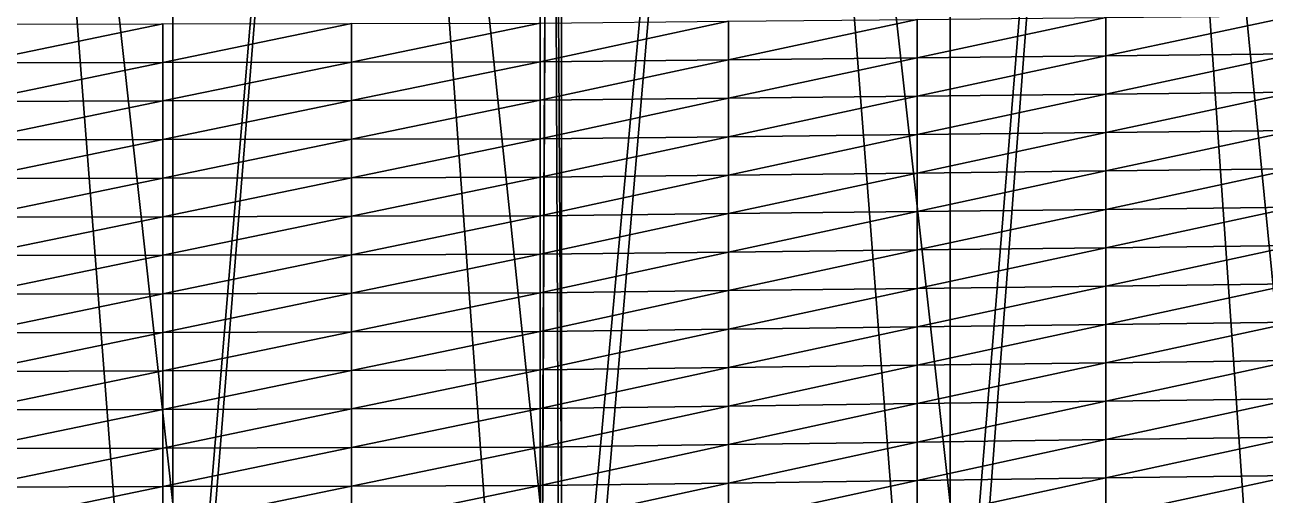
# Model space of a CAD drawing. Header units: metres. Extents: x -3 to 177, y -14 to 14.
# Drawn here: x 126.06 to 133.13, y -9.95 to -7.27 of the extents above; entities that cross this region are included whole.
import ezdxf

# ---------------------------------------------------------------- set-up
doc = ezdxf.new("R2010")
doc.units = ezdxf.units.M
for name, color, linetype, true_color in [('DB_2', 7, 'Continuous', 0x99866a), ('HOLD_2', 7, 'Continuous', 0x6fbad1), ('HULL', 7, 'Continuous', 0x528ba5)]:
    doc.layers.add(name, color=color, linetype=linetype, true_color=true_color)

msp = doc.modelspace()

# ---------------------------------------------------------------- linework, layer by layer
at = {"layer": 'DB_2'}
for points in [[(124.7, 14.3532, 1.75), (124.7, -14.3532, 1.75), (126.9074, -14.3481, 1.75)], [(124.7, 14.3532, 1.75), (126.9074, -14.3481, 1.75), (126.9074, 14.3481, 1.75)], [(126.9074, 14.3481, 1.75), (126.9074, -14.3481, 1.75), (129, -14.343, 1.75)], [(126.9074, 14.3481, 1.75), (129, -14.343, 1.75), (129, 14.343, 1.75)], [(129, 14.343, 1.75), (129, -14.343, 1.75), (129.1222, -14.3397, 1.75)], [(129, 14.343, 1.75), (129.1222, -14.3397, 1.75), (129.1222, 14.3397, 1.75)], [(129.1222, 14.3397, 1.75), (129.1222, -14.3397, 1.75), (131.3369, -14.2797, 1.75)], [(129.1222, 14.3397, 1.75), (131.3369, -14.2797, 1.75), (131.3369, 14.2797, 1.75)], [(131.3369, 14.2797, 1.75), (131.3369, -14.2797, 1.75), (133.3, -14.2248, 1.75)], [(131.3369, 14.2797, 1.75), (133.3, -14.2248, 1.75), (133.3, 14.2248, 1.75)], [(124.7, -12.5475), (124.7, 12.5475), (126.9074, 12.5399)], [(124.7, -12.5475), (126.9074, 12.5399), (126.9074, -12.5399)], [(126.9074, -12.5399), (126.9074, 12.5399), (129, 12.5328)], [(126.9074, -12.5399), (129, 12.5328), (129, -12.5328)], [(129, -12.5328), (129, 12.5328), (129.1222, 12.091)], [(129, -12.5328), (129.1222, 12.091), (129.1222, -12.091)], [(129.1222, -12.091), (129.1222, 12.091), (131.3369, 12.0545)], [(129.1222, -12.091), (131.3369, 12.0545), (131.3369, -12.0545)], [(131.3369, -12.0545), (131.3369, 12.0545), (133.3, 12.0221)], [(131.3369, -12.0545), (133.3, 12.0221), (133.3, -12.0221)]]:
    msp.add_3dface(points, dxfattribs=at)
at = {"layer": 'HOLD_2'}
for points in [[(124.7, -13.0492, 1.75), (124.7, 13.0492, 1.75), (126.9074, 13.0441, 1.75)], [(124.7, -13.0492, 1.75), (126.9074, 13.0441, 1.75), (126.9074, -13.0441, 1.75)], [(126.9074, -13.0441, 1.75), (126.9074, 13.0441, 1.75), (129, 13.039, 1.75)], [(126.9074, -13.0441, 1.75), (129, 13.039, 1.75), (129, -13.039, 1.75)], [(129, -13.039, 1.75), (129, 13.039, 1.75), (129.1222, 13.0357, 1.75)], [(129, -13.039, 1.75), (129.1222, 13.0357, 1.75), (129.1222, -13.0357, 1.75)], [(129.1222, -13.0357, 1.75), (129.1222, 13.0357, 1.75), (131.3369, 12.9757, 1.75)], [(129.1222, -13.0357, 1.75), (131.3369, 12.9757, 1.75), (131.3369, -12.9757, 1.75)], [(131.3369, -12.9757, 1.75), (131.3369, 12.9757, 1.75), (133.3, 12.9207, 1.75)], [(131.3369, -12.9757, 1.75), (133.3, 12.9207, 1.75), (133.3, -12.9207, 1.75)], [(124.7, 9.996, 14.6), (124.7, -9.996, 14.6), (126.9074, -9.996, 14.6)], [(124.7, 9.996, 14.6), (126.9074, -9.996, 14.6), (126.9074, 9.996, 14.6)], [(126.9074, 9.996, 14.6), (126.9074, -9.996, 14.6), (129, -9.996, 14.6)], [(126.9074, 9.996, 14.6), (129, -9.996, 14.6), (129, 9.996, 14.6)], [(129, 9.996, 14.6), (129, -9.996, 14.6), (129.1222, -9.996, 14.6)], [(129, 9.996, 14.6), (129.1222, -9.996, 14.6), (129.1222, 9.996, 14.6)], [(129.1222, 9.996, 14.6), (129.1222, -9.996, 14.6), (131.3369, -9.996, 14.6)], [(129.1222, 9.996, 14.6), (131.3369, -9.996, 14.6), (131.3369, 9.996, 14.6)], [(131.3369, 9.996, 14.6), (131.3369, -9.996, 14.6), (133.3, -9.996, 14.6)], [(131.3369, 9.996, 14.6), (133.3, -9.996, 14.6), (133.3, 9.996, 14.6)]]:
    msp.add_3dface(points, dxfattribs=at)
at = {"layer": 'HULL'}
for points in [[(125.775, -7.4823), (125.775, -7.2622), (126.85, -7.2601)], [(125.775, -7.4823), (126.85, -7.2601), (126.85, -7.4801)], [(126.85, -7.4801), (126.85, -7.2601), (127.925, -7.2579)], [(126.85, -7.4801), (127.925, -7.2579), (127.925, -7.4779)], [(127.925, -7.4779), (127.925, -7.2579), (129, -7.2558)], [(127.925, -7.4779), (129, -7.2558), (129, -7.4757)], [(129, -7.4757), (129, -7.2558), (130.075, -7.2452)], [(129, -7.4757), (130.075, -7.2452), (130.075, -7.4647)], [(130.075, -7.4647), (130.075, -7.2452), (131.15, -7.2345)], [(130.075, -7.4647), (131.15, -7.2345), (131.15, -7.4538)], [(131.15, -7.4538), (131.15, -7.2345), (132.225, -7.2239)], [(131.15, -7.4538), (132.225, -7.2239), (132.225, -7.4428)], [(132.225, -7.4428), (132.225, -7.2239), (133.3, -7.2133)], [(132.225, -7.4428), (133.3, -7.2133), (133.3, -7.4318)], [(125.775, -7.7023), (125.775, -7.4823), (126.85, -7.4801)], [(125.775, -7.7023), (126.85, -7.4801), (126.85, -7.7001)], [(126.85, -7.7001), (126.85, -7.4801), (127.925, -7.4779)], [(126.85, -7.7001), (127.925, -7.4779), (127.925, -7.6978)], [(127.925, -7.6978), (127.925, -7.4779), (129, -7.4757)], [(127.925, -7.6978), (129, -7.4757), (129, -7.6956)], [(129, -7.6956), (129, -7.4757), (130.075, -7.4647)], [(129, -7.6956), (130.075, -7.4647), (130.075, -7.6843)], [(130.075, -7.6843), (130.075, -7.4647), (131.15, -7.4538)], [(130.075, -7.6843), (131.15, -7.4538), (131.15, -7.673)], [(131.15, -7.673), (131.15, -7.4538), (132.225, -7.4428)], [(131.15, -7.673), (132.225, -7.4428), (132.225, -7.6617)], [(132.225, -7.6617), (132.225, -7.4428), (133.3, -7.4318)], [(132.225, -7.6617), (133.3, -7.4318), (133.3, -7.6504)], [(125.775, -7.9224), (125.775, -7.7023), (126.85, -7.7001)], [(125.775, -7.9224), (126.85, -7.7001), (126.85, -7.9201)], [(126.85, -7.9201), (126.85, -7.7001), (127.925, -7.6978)], [(126.85, -7.9201), (127.925, -7.6978), (127.925, -7.9177)], [(127.925, -7.9177), (127.925, -7.6978), (129, -7.6956)], [(127.925, -7.9177), (129, -7.6956), (129, -7.9154)], [(129, -7.9154), (129, -7.6956), (130.075, -7.6843)], [(129, -7.9154), (130.075, -7.6843), (130.075, -7.9038)], [(130.075, -7.9038), (130.075, -7.6843), (131.15, -7.673)], [(130.075, -7.9038), (131.15, -7.673), (131.15, -7.8922)], [(131.15, -7.8922), (131.15, -7.673), (132.225, -7.6617)], [(131.15, -7.8922), (132.225, -7.6617), (132.225, -7.8806)], [(132.225, -7.8806), (132.225, -7.6617), (133.3, -7.6504)], [(132.225, -7.8806), (133.3, -7.6504), (133.3, -7.869)], [(126.85, -8.1401), (126.85, -7.9201), (127.925, -7.9177)], [(126.85, -8.1401), (127.925, -7.9177), (127.925, -8.1377)], [(127.925, -8.1377), (127.925, -7.9177), (129, -7.9154)], [(127.925, -8.1377), (129, -7.9154), (129, -8.1353)], [(129, -8.1353), (129, -7.9154), (130.075, -7.9038)], [(129, -8.1353), (130.075, -7.9038), (130.075, -8.1234)], [(130.075, -8.1234), (130.075, -7.9038), (131.15, -7.8922)], [(130.075, -8.1234), (131.15, -7.8922), (131.15, -8.1114)], [(131.15, -8.1114), (131.15, -7.8922), (132.225, -7.8806)], [(131.15, -8.1114), (132.225, -7.8806), (132.225, -8.0995)], [(132.225, -8.0995), (132.225, -7.8806), (133.3, -7.869)], [(132.225, -8.0995), (133.3, -7.869), (133.3, -8.0876)], [(125.775, -8.1425), (125.775, -7.9224), (126.85, -7.9201)], [(125.775, -8.1425), (126.85, -7.9201), (126.85, -8.1401)], [(129, -8.3552), (129, -8.1353), (130.075, -8.1234)], [(129, -8.3552), (130.075, -8.1234), (130.075, -8.3429)], [(130.075, -8.3429), (130.075, -8.1234), (131.15, -8.1114)], [(130.075, -8.3429), (131.15, -8.1114), (131.15, -8.3307)], [(131.15, -8.3307), (131.15, -8.1114), (132.225, -8.0995)], [(131.15, -8.3307), (132.225, -8.0995), (132.225, -8.3184)], [(132.225, -8.3184), (132.225, -8.0995), (133.3, -8.0876)], [(132.225, -8.3184), (133.3, -8.0876), (133.3, -8.3062)], [(125.775, -8.3625), (125.775, -8.1425), (126.85, -8.1401)], [(125.775, -8.3625), (126.85, -8.1401), (126.85, -8.3601)], [(126.85, -8.3601), (126.85, -8.1401), (127.925, -8.1377)], [(126.85, -8.3601), (127.925, -8.1377), (127.925, -8.3576)], [(127.925, -8.3576), (127.925, -8.1377), (129, -8.1353)], [(127.925, -8.3576), (129, -8.1353), (129, -8.3552)], [(129, -8.575), (129, -8.3552), (130.075, -8.3429)], [(129, -8.575), (130.075, -8.3429), (130.075, -8.5625)], [(130.075, -8.5625), (130.075, -8.3429), (131.15, -8.3307)], [(130.075, -8.5625), (131.15, -8.3307), (131.15, -8.5499)], [(131.15, -8.5499), (131.15, -8.3307), (132.225, -8.3184)], [(131.15, -8.5499), (132.225, -8.3184), (132.225, -8.5373)], [(132.225, -8.5373), (132.225, -8.3184), (133.3, -8.3062)], [(132.225, -8.5373), (133.3, -8.3062), (133.3, -8.5248)], [(125.775, -8.5826), (125.775, -8.3625), (126.85, -8.3601)], [(125.775, -8.5826), (126.85, -8.3601), (126.85, -8.5801)], [(126.85, -8.5801), (126.85, -8.3601), (127.925, -8.3576)], [(126.85, -8.5801), (127.925, -8.3576), (127.925, -8.5776)], [(127.925, -8.5776), (127.925, -8.3576), (129, -8.3552)], [(127.925, -8.5776), (129, -8.3552), (129, -8.575)], [(130.075, -8.782), (130.075, -8.5625), (131.15, -8.5499)], [(130.075, -8.782), (131.15, -8.5499), (131.15, -8.7691)], [(131.15, -8.7691), (131.15, -8.5499), (132.225, -8.5373)], [(131.15, -8.7691), (132.225, -8.5373), (132.225, -8.7562)], [(132.225, -8.7562), (132.225, -8.5373), (133.3, -8.5248)], [(132.225, -8.7562), (133.3, -8.5248), (133.3, -8.7434)], [(125.775, -8.8027), (125.775, -8.5826), (126.85, -8.5801)], [(125.775, -8.8027), (126.85, -8.5801), (126.85, -8.8001)], [(126.85, -8.8001), (126.85, -8.5801), (127.925, -8.5776)], [(126.85, -8.8001), (127.925, -8.5776), (127.925, -8.7975)], [(127.925, -8.7975), (127.925, -8.5776), (129, -8.575)], [(127.925, -8.7975), (129, -8.575), (129, -8.7949)], [(129, -8.7949), (129, -8.575), (130.075, -8.5625)], [(129, -8.7949), (130.075, -8.5625), (130.075, -8.782)], [(131.15, -8.9884), (131.15, -8.7691), (132.225, -8.7562)], [(131.15, -8.9884), (132.225, -8.7562), (132.225, -8.9751)], [(132.225, -8.9751), (132.225, -8.7562), (133.3, -8.7434)], [(132.225, -8.9751), (133.3, -8.7434), (133.3, -8.9619)], [(125.775, -9.0227), (125.775, -8.8027), (126.85, -8.8001)], [(125.775, -9.0227), (126.85, -8.8001), (126.85, -9.0201)], [(126.85, -9.0201), (126.85, -8.8001), (127.925, -8.7975)], [(126.85, -9.0201), (127.925, -8.7975), (127.925, -9.0174)], [(127.925, -9.0174), (127.925, -8.7975), (129, -8.7949)], [(127.925, -9.0174), (129, -8.7949), (129, -9.0148)], [(129, -9.0148), (129, -8.7949), (130.075, -8.782)], [(129, -9.0148), (130.075, -8.782), (130.075, -9.0016)], [(130.075, -9.0016), (130.075, -8.782), (131.15, -8.7691)], [(130.075, -9.0016), (131.15, -8.7691), (131.15, -8.9884)], [(131.15, -9.2076), (131.15, -8.9884), (132.225, -8.9751)], [(131.15, -9.2076), (132.225, -8.9751), (132.225, -9.1941)], [(132.225, -9.1941), (132.225, -8.9751), (133.3, -8.9619)], [(132.225, -9.1941), (133.3, -8.9619), (133.3, -9.1805)], [(125.775, -9.2428), (125.775, -9.0227), (126.85, -9.0201)], [(125.775, -9.2428), (126.85, -9.0201), (126.85, -9.2401)], [(126.85, -9.2401), (126.85, -9.0201), (127.925, -9.0174)], [(126.85, -9.2401), (127.925, -9.0174), (127.925, -9.2374)], [(127.925, -9.2374), (127.925, -9.0174), (129, -9.0148)], [(127.925, -9.2374), (129, -9.0148), (129, -9.2347)], [(129, -9.2347), (129, -9.0148), (130.075, -9.0016)], [(129, -9.2347), (130.075, -9.0016), (130.075, -9.2211)], [(130.075, -9.2211), (130.075, -9.0016), (131.15, -8.9884)], [(130.075, -9.2211), (131.15, -8.9884), (131.15, -9.2076)], [(132.225, -9.413), (132.225, -9.1941), (133.3, -9.1805)], [(132.225, -9.413), (133.3, -9.1805), (133.3, -9.3991)], [(125.775, -9.4629), (125.775, -9.2428), (126.85, -9.2401)], [(125.775, -9.4629), (126.85, -9.2401), (126.85, -9.4601)], [(126.85, -9.4601), (126.85, -9.2401), (127.925, -9.2374)], [(126.85, -9.4601), (127.925, -9.2374), (127.925, -9.4573)], [(127.925, -9.4573), (127.925, -9.2374), (129, -9.2347)], [(127.925, -9.4573), (129, -9.2347), (129, -9.4545)], [(129, -9.4545), (129, -9.2347), (130.075, -9.2211)], [(129, -9.4545), (130.075, -9.2211), (130.075, -9.4407)], [(130.075, -9.4407), (130.075, -9.2211), (131.15, -9.2076)], [(130.075, -9.4407), (131.15, -9.2076), (131.15, -9.4268)], [(131.15, -9.4268), (131.15, -9.2076), (132.225, -9.1941)], [(131.15, -9.4268), (132.225, -9.1941), (132.225, -9.413)], [(132.225, -9.6319), (132.225, -9.413), (133.3, -9.3991)], [(132.225, -9.6319), (133.3, -9.3991), (133.3, -9.6177)], [(125.775, -9.6829), (125.775, -9.4629), (126.85, -9.4601)], [(125.775, -9.6829), (126.85, -9.4601), (126.85, -9.6801)], [(126.85, -9.6801), (126.85, -9.4601), (127.925, -9.4573)], [(126.85, -9.6801), (127.925, -9.4573), (127.925, -9.6772)], [(127.925, -9.6772), (127.925, -9.4573), (129, -9.4545)], [(127.925, -9.6772), (129, -9.4545), (129, -9.6744)], [(129, -9.6744), (129, -9.4545), (130.075, -9.4407)], [(129, -9.6744), (130.075, -9.4407), (130.075, -9.6602)], [(130.075, -9.6602), (130.075, -9.4407), (131.15, -9.4268)], [(130.075, -9.6602), (131.15, -9.4268), (131.15, -9.646)], [(131.15, -9.646), (131.15, -9.4268), (132.225, -9.413)], [(131.15, -9.646), (132.225, -9.413), (132.225, -9.6319)], [(125.775, -9.903), (125.775, -9.6829), (126.85, -9.6801)], [(125.775, -9.903), (126.85, -9.6801), (126.85, -9.9001)], [(126.85, -9.9001), (126.85, -9.6801), (127.925, -9.6772)], [(126.85, -9.9001), (127.925, -9.6772), (127.925, -9.8972)], [(127.925, -9.8972), (127.925, -9.6772), (129, -9.6744)], [(127.925, -9.8972), (129, -9.6744), (129, -9.8943)], [(129, -9.8943), (129, -9.6744), (130.075, -9.6602)], [(129, -9.8943), (130.075, -9.6602), (130.075, -9.8798)], [(130.075, -9.8798), (130.075, -9.6602), (131.15, -9.646)], [(130.075, -9.8798), (131.15, -9.646), (131.15, -9.8653)], [(131.15, -9.8653), (131.15, -9.646), (132.225, -9.6319)], [(131.15, -9.8653), (132.225, -9.6319), (132.225, -9.8508)], [(132.225, -9.8508), (132.225, -9.6319), (133.3, -9.6177)], [(132.225, -9.8508), (133.3, -9.6177), (133.3, -9.8363)], [(126.85, -10.1201), (126.85, -9.9001), (127.925, -9.8972)], [(126.85, -10.1201), (127.925, -9.8972), (127.925, -10.1171)], [(127.925, -10.1171), (127.925, -9.8972), (129, -9.8943)], [(127.925, -10.1171), (129, -9.8943), (129, -10.1142)], [(129, -10.1142), (129, -9.8943), (130.075, -9.8798)], [(129, -10.1142), (130.075, -9.8798), (130.075, -10.0993)], [(130.075, -10.0993), (130.075, -9.8798), (131.15, -9.8653)], [(130.075, -10.0993), (131.15, -9.8653), (131.15, -10.0845)], [(131.15, -10.0845), (131.15, -9.8653), (132.225, -9.8508)], [(131.15, -10.0845), (132.225, -9.8508), (132.225, -10.0697)], [(132.225, -10.0697), (132.225, -9.8508), (133.3, -9.8363)], [(132.225, -10.0697), (133.3, -9.8363), (133.3, -10.0549)], [(125.775, -10.1231), (125.775, -9.903), (126.85, -9.9001)], [(125.775, -10.1231), (126.85, -9.9001), (126.85, -10.1201)]]:
    msp.add_3dface(points, dxfattribs=at)

doc.saveas('drawing.dxf')
